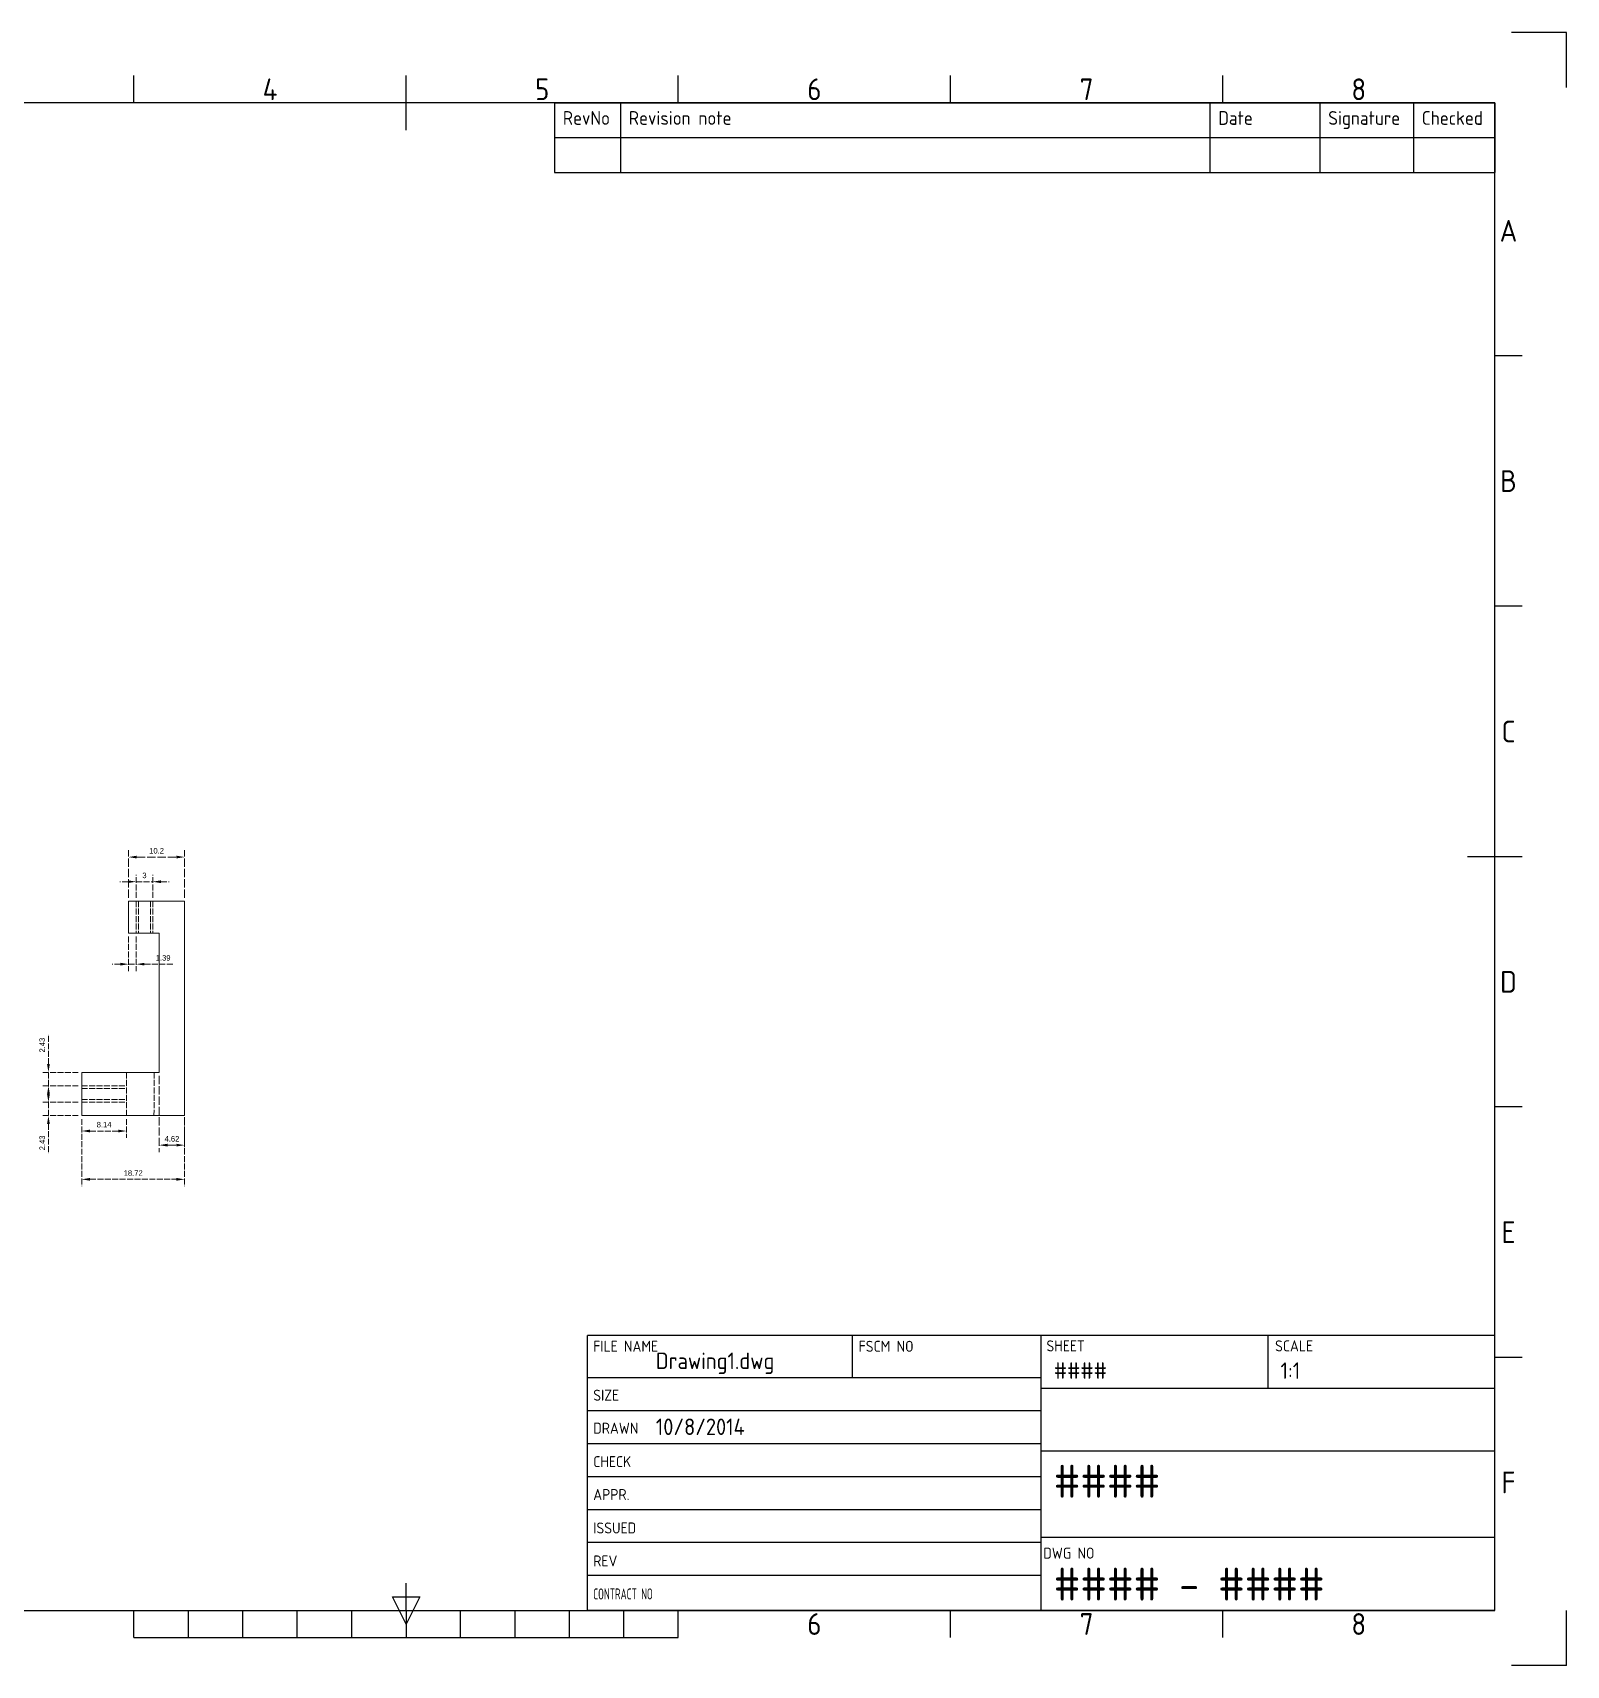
# Paper-space layout 'ISO A3 Title Block' of a CAD drawing. Header units: millimetres. Extents: x 0 to 420, y 0 to 297.
# Drawn here: x 141.1 to 420, y 0 to 297 of the extents above; entities that cross this region are included whole.
import ezdxf
from ezdxf.enums import TextEntityAlignment as Align

# ---------------------------------------------------------------- set-up
doc = ezdxf.new("R2010")
doc.units = ezdxf.units.MM
doc.header["$LTSCALE"] = 0.5
doc.linetypes.add('ACAD_ISO02W100', pattern=[15, 12, -3])
doc.layers.add('Dimensions', color=7, linetype='Continuous')
doc.layers.add('Title Block', color=7, linetype='Continuous')
doc.styles.add('ACISOTS', font='isocp.shx', dxfattribs={"height": 1})
doc.styles.add('Dimensions', font='.Helvetica Neue Desk UI.ttf')
doc.styles.add('ISO Proportional', font='isocp.shx')
doc.dimstyles.new('ISO-25', dxfattribs={"dimtxt": 1, "dimasz": 1.5, "dimexe": 1.25, "dimexo": 0.625, "dimtad": 1, "dimdsep": 46, "dimtxsty": 'Dimensions', "dimcen": 2.5, "dimclrd": 5, "dimclre": 5, "dimadec": 0, "dimazin": 0, "dimtfac": 1, "dimtmove": 0, "dimatfit": 3, "dimfxl": 1, "dimlwd": 9, "dimlwe": 9, "dimarcsym": 0})

# ---------------------------------------------------------------- blocks, each defined once
blk = doc.blocks.new('*T3')
at = {"layer": 'Title Block', "color": 0, "lineweight": -2}
for p, q in [((0, 0), (12, 0)), ((0, 0), (0, -6.33)), ((12, 0), (119.19, 0)), ((12, 0), (12, -6.33)), ((119.19, 0), (139.19, 0)), ((119.19, 0), (119.19, -6.33)), ((139.19, 0), (156.21, 0)), ((139.19, 0), (139.19, -6.33)), ((156.21, 0), (171, 0)), ((156.21, 0), (156.21, -6.33)), ((171, 0), (171, -6.33)), ((0, -6.33), (12, -6.33)), ((0, -6.33), (0, -12.67)), ((12, -6.33), (119.19, -6.33)), ((12, -6.33), (12, -12.67)), ((119.19, -6.33), (139.19, -6.33)), ((119.19, -6.33), (119.19, -12.67)), ((139.19, -6.33), (156.21, -6.33)), ((139.19, -6.33), (139.19, -12.67)), ((156.21, -6.33), (171, -6.33)), ((156.21, -6.33), (156.21, -12.67)), ((171, -6.33), (171, -12.67)), ((0, -12.67), (12, -12.67)), ((12, -12.67), (119.19, -12.67)), ((119.19, -12.67), (139.19, -12.67)), ((139.19, -12.67), (156.21, -12.67)), ((156.21, -12.67), (171, -12.67))]:
    blk.add_line(p, q, dxfattribs=at)
at = {"layer": 'Title Block', "color": 0, "char_height": 2.5, "attachment_point": 1, "style": 'ISO Proportional'}
for s, insert, width in [('RevNo', (1.5, -1.5), 9), ('Revision note', (13.5, -1.5), 104.1871), ('Date', (120.69, -1.5), 17), ('Signature', (140.69, -1.5), 14.0204), ('Checked', (157.71, -1.5), 11.7925)]:
    blk.add_mtext(s, dxfattribs=dict(at, insert=insert, width=width))
blk = doc.blocks.new('Title Block')
at = {"layer": 'Title Block'}
for p, q in [((420, 297), (410, 297)), ((420, 287), (420, 297)), ((159.5, 284.23), (159.5, 289.18)), ((209, 279.28), (209, 289.18)), ((258.5, 284.23), (258.5, 289.18)), ((308, 284.23), (308, 289.18)), ((357.5, 284.23), (357.5, 289.18)), ((407, 284.23), (11, 284.23)), ((407, 10), (407, 284.23)), ((411.95, 238.19), (407, 238.19)), ((411.95, 192.66), (407, 192.66)), ((402.05, 147.12), (411.95, 147.12)), ((411.95, 101.58), (407, 101.58)), ((407, 60), (242, 60)), ((242, 10), (242, 60)), ((290.14, 60), (290.14, 52.38)), ((324.5, 10), (324.5, 60)), ((365.75, 50.35), (365.75, 60)), ((407, 10), (407, 60)), ((411.95, 56.03), (407, 56.03)), ((242, 52.38), (324.5, 52.38)), ((407, 50.35), (324.5, 50.35)), ((242, 46.38), (324.5, 46.38)), ((242, 40.38), (324.5, 40.38)), ((324.5, 39.01), (407, 39.01)), ((242, 34.38), (324.5, 34.38)), ((242, 28.38), (324.5, 28.38)), ((242, 22.38), (324.5, 22.38)), ((324.5, 23.29), (407, 23.29)), ((209, 10), (209, 14.95)), ((242, 16.38), (324.5, 16.38)), ((206.53, 12.47), (211.47, 12.47)), ((209, 7.52), (206.53, 12.47)), ((211.47, 12.47), (209, 7.52)), ((11, 10), (407, 10)), ((159.5, 5.05), (159.5, 10)), ((169.4, 5.05), (169.4, 10)), ((179.3, 5.05), (179.3, 10)), ((189.2, 5.05), (189.2, 10)), ((199.1, 5.05), (199.1, 10)), ((209, 10), (209, 5.05)), ((218.9, 5.05), (218.9, 10)), ((228.8, 5.05), (228.8, 10)), ((238.7, 5.05), (238.7, 10)), ((407, 10), (242, 10)), ((248.6, 5.05), (248.6, 10)), ((258.5, 5.05), (258.5, 10)), ((308, 5.05), (308, 10)), ((357.5, 5.05), (357.5, 10)), ((420, 0), (420, 10)), ((159.5, 5.05), (258.5, 5.05)), ((420, 0), (410, 0))]:
    blk.add_line(p, q, dxfattribs=at)
blk.add_blockref('*T3', (236, 284.23))
at = {"layer": 'Title Block', "style": 'ISO Proportional'}
for s, p in [('4', (184.25, 286.7)), ('5', (233.75, 286.7)), ('6', (283.25, 286.7)), ('7', (332.75, 286.7)), ('8', (382.25, 286.7)), ('A', (409.48, 260.96)), ('B', (409.48, 215.43)), ('C', (409.48, 169.88)), ('D', (409.48, 124.34)), ('E', (409.48, 78.8)), ('F', (409.48, 33.27)), ('6', (283.25, 7.52)), ('7', (332.75, 7.52)), ('8', (382.25, 7.52))]:
    blk.add_text(s, height=3.96, dxfattribs=at).set_placement(p, align=Align.MIDDLE)
at = {"layer": 'Title Block', "lineweight": 25, "style": 'ACISOTS'}
for s, p in [('FILE NAME', (243.03, 57.04)), ('FSCM NO', (291.3, 57.04)), ('SHEET', (325.45, 57.11)), ('SCALE', (367.03, 57.11)), ('SIZE', (243.03, 48.14)), ('DRAWN', (243.03, 42.14)), ('CHECK', (243.03, 36.05)), ('APPR.', (243.03, 30.08)), ('ISSUED', (243.03, 23.99)), ('REV', (243.03, 17.99))]:
    blk.add_text(s, height=2, dxfattribs=at).set_placement(p)
at = {"layer": 'Title Block', "lineweight": 25, "style": 'ACISOTS', "width": 0.683519}
blk.add_text('CONTRACT NO', height=2, dxfattribs=at).set_placement((243.03, 11.99))
at = {"layer": 'Title Block', "insert": (324.88, 21.41), "char_height": 2, "width": 8.8, "attachment_point": 1, "style": 'ACISOTS'}
blk.add_mtext('DWG NO', dxfattribs=at)
at = {"layer": 'Title Block', "lineweight": 35, "style": 'ACISOTS'}
for tag, p, height in [('FILE_NAME', (254.41, 53.9), 3), ('FSCM_NO', (293.68, 53.04), 3), ('SHEET', (326.77, 52.11), 3), ('SCALE', (368.02, 52.11), 3), ('SIZE', (254.7, 48.23), 3), ('CHECK_DATE', (254.41, 41.9), 3), ('DESIGN_ACTIVITY', (328.79, 43.14), 3.5), ('CHECK_DATE', (254.7, 36.14), 3), ('CHECKED_BY', (277.96, 36.14), 3), ('SHEETNAME', (326.77, 30.48), 6), ('APPROVAL_DATE', (254.7, 30.17), 3), ('APPROVED_BY', (277.96, 30.17), 3), ('ISSUE_DATE', (254.7, 24.08), 3), ('ISSUED_BY', (277.96, 24.08), 3), ('DRAWING_SUBTITLE', (328.79, 25.44), 3), ('REVISION', (254.7, 18.08), 3), ('CONTRACT_NO', (254.7, 12.08), 3.5), ('SHEETNUMBER-NAME', (326.77, 11.76), 6)]:
    blk.add_attdef(tag, p, '', height=height, dxfattribs=at)
blk = doc.blocks.new('*D17')
at = {"layer": 'Defpoints', "color": 0, "linetype": 'ACAD_ISO02W100', "lineweight": 18, "ltscale": 0.25, "transparency": 16777216}
for p in [(168.72, 147.03), (158.52, 139), (168.72, 139)]:
    blk.add_point(p, dxfattribs=at)
at = {"layer": 'Dimensions', "color": 5, "linetype": 'ACAD_ISO02W100', "lineweight": 9, "ltscale": 0.25, "transparency": 16777216}
for p, q in [((158.52, 139.62), (158.52, 148.28)), ((160.02, 147.03), (167.22, 147.03)), ((168.72, 139.62), (168.72, 148.28))]:
    blk.add_line(p, q, dxfattribs=at)
at = {"layer": 'Dimensions', "color": 5, "linetype": 'ACAD_ISO02W100', "lineweight": 18, "ltscale": 0.25, "transparency": 16777216}
for points in [[(160.02, 147.28), (160.02, 146.78), (158.52, 147.03)], [(167.22, 147.28), (167.22, 146.78), (168.72, 147.03)]]:
    blk.add_solid(points, dxfattribs=at)
at = {"layer": 'Dimensions', "color": 0, "linetype": 'ACAD_ISO02W100', "lineweight": 15, "ltscale": 0.25, "transparency": 16777216, "insert": (163.62, 148.17), "char_height": 1, "attachment_point": 5, "style": 'Dimensions'}
blk.add_mtext('10.2', dxfattribs=at)
blk = doc.blocks.new('*D18')
at = {"layer": 'Defpoints', "color": 0, "linetype": 'ACAD_ISO02W100', "lineweight": 25, "ltscale": 0.25, "transparency": 16777216}
for p in [(164.1, 107.86), (168.72, 107.86), (168.72, 94.63)]:
    blk.add_point(p, dxfattribs=at)
at = {"layer": 'Dimensions', "color": 5, "linetype": 'ACAD_ISO02W100', "lineweight": 9, "ltscale": 0.25, "transparency": 16777216}
for p, q in [((164.1, 107.23), (164.1, 93.38)), ((168.72, 107.23), (168.72, 93.38)), ((165.6, 94.63), (167.22, 94.63))]:
    blk.add_line(p, q, dxfattribs=at)
at = {"layer": 'Dimensions', "color": 5, "linetype": 'ACAD_ISO02W100', "lineweight": 25, "ltscale": 0.25, "transparency": 16777216}
for points in [[(165.6, 94.88), (165.6, 94.38), (164.1, 94.63)], [(167.22, 94.88), (167.22, 94.38), (168.72, 94.63)]]:
    blk.add_solid(points, dxfattribs=at)
at = {"layer": 'Dimensions', "color": 0, "linetype": 'ACAD_ISO02W100', "lineweight": 15, "ltscale": 0.25, "transparency": 16777216, "insert": (166.41, 95.77), "char_height": 1, "attachment_point": 5, "style": 'Dimensions'}
blk.add_mtext('4.62', dxfattribs=at)
blk = doc.blocks.new('*D22')
at = {"layer": 'Defpoints', "color": 0, "linetype": 'ACAD_ISO02W100', "lineweight": 18, "ltscale": 0.18, "transparency": 16777216}
for p in [(158.52, 133.2), (159.91, 133.2), (159.91, 127.55)]:
    blk.add_point(p, dxfattribs=at)
at = {"layer": 'Dimensions', "color": 5, "linetype": 'ACAD_ISO02W100', "lineweight": 9, "ltscale": 0.18, "transparency": 16777216}
for p, q in [((158.52, 132.57), (158.52, 126.3)), ((159.91, 132.57), (159.91, 126.3)), ((157.02, 127.55), (155.52, 127.55)), ((158.52, 127.55), (159.91, 127.55)), ((161.41, 127.55), (166.71, 127.55))]:
    blk.add_line(p, q, dxfattribs=at)
at = {"layer": 'Dimensions', "color": 5, "linetype": 'ACAD_ISO02W100', "lineweight": 18, "ltscale": 0.18, "transparency": 16777216}
for points in [[(157.02, 127.8), (157.02, 127.3), (158.52, 127.55)], [(161.41, 127.8), (161.41, 127.3), (159.91, 127.55)]]:
    blk.add_solid(points, dxfattribs=at)
at = {"layer": 'Dimensions', "color": 0, "linetype": 'ACAD_ISO02W100', "lineweight": 18, "ltscale": 0.18, "transparency": 16777216, "insert": (164.81, 128.69), "char_height": 1, "attachment_point": 5, "style": 'Dimensions'}
blk.add_mtext('1.39', dxfattribs=at)
blk = doc.blocks.new('*D23')
at = {"layer": 'Defpoints', "color": 0, "linetype": 'ACAD_ISO02W100', "lineweight": 18, "ltscale": 0.18, "transparency": 16777216}
for p in [(162.91, 142.55), (159.91, 139), (162.91, 139)]:
    blk.add_point(p, dxfattribs=at)
at = {"layer": 'Dimensions', "color": 5, "linetype": 'ACAD_ISO02W100', "lineweight": 9, "ltscale": 0.18, "transparency": 16777216}
for p, q in [((159.91, 139.62), (159.91, 143.8)), ((162.91, 139.62), (162.91, 143.8)), ((158.41, 142.55), (156.91, 142.55)), ((159.91, 142.55), (162.91, 142.55)), ((164.41, 142.55), (165.91, 142.55))]:
    blk.add_line(p, q, dxfattribs=at)
at = {"layer": 'Dimensions', "color": 5, "linetype": 'ACAD_ISO02W100', "lineweight": 18, "ltscale": 0.18, "transparency": 16777216}
for points in [[(158.41, 142.8), (158.41, 142.3), (159.91, 142.55)], [(164.41, 142.8), (164.41, 142.3), (162.91, 142.55)]]:
    blk.add_solid(points, dxfattribs=at)
at = {"layer": 'Dimensions', "color": 0, "linetype": 'ACAD_ISO02W100', "lineweight": 18, "ltscale": 0.18, "transparency": 16777216, "insert": (161.41, 143.69), "char_height": 1, "attachment_point": 5, "style": 'Dimensions'}
blk.add_mtext('3', dxfattribs=at)
blk = doc.blocks.new('*D28')
at = {"layer": 'Defpoints', "color": 0, "linetype": 'ACAD_ISO02W100', "lineweight": 18, "ltscale": 0.18, "transparency": 16777216}
for p in [(143.95, 107.86), (150, 107.86), (150, 105.43)]:
    blk.add_point(p, dxfattribs=at)
at = {"layer": 'Dimensions', "color": 5, "linetype": 'ACAD_ISO02W100', "lineweight": 9, "ltscale": 0.18, "transparency": 16777216}
for p, q in [((143.95, 109.36), (143.95, 114.77)), ((149.38, 107.86), (142.7, 107.86)), ((143.95, 105.43), (143.95, 107.86)), ((149.38, 105.43), (142.7, 105.43)), ((143.95, 103.93), (143.95, 102.43))]:
    blk.add_line(p, q, dxfattribs=at)
at = {"layer": 'Dimensions', "color": 5, "linetype": 'ACAD_ISO02W100', "lineweight": 18, "ltscale": 0.18, "transparency": 16777216}
for points in [[(143.7, 109.36), (144.2, 109.36), (143.95, 107.86)], [(143.7, 103.93), (144.2, 103.93), (143.95, 105.43)]]:
    blk.add_solid(points, dxfattribs=at)
at = {"layer": 'Dimensions', "color": 0, "linetype": 'ACAD_ISO02W100', "lineweight": 18, "ltscale": 0.18, "transparency": 16777216, "insert": (142.81, 112.82), "char_height": 1, "attachment_point": 5, "rotation": 90, "style": 'Dimensions'}
blk.add_mtext('2.43', dxfattribs=at)
blk = doc.blocks.new('*D29')
at = {"layer": 'Defpoints', "color": 0, "linetype": 'ACAD_ISO02W100', "lineweight": 18, "ltscale": 0.18, "transparency": 16777216}
for p in [(150, 102.43), (143.95, 100), (150, 100)]:
    blk.add_point(p, dxfattribs=at)
at = {"layer": 'Dimensions', "color": 5, "linetype": 'ACAD_ISO02W100', "lineweight": 9, "ltscale": 0.18, "transparency": 16777216}
for p, q in [((143.95, 103.93), (143.95, 105.43)), ((149.38, 102.43), (142.7, 102.43)), ((143.95, 102.43), (143.95, 100)), ((149.38, 100), (142.7, 100)), ((143.95, 98.5), (143.95, 93.09))]:
    blk.add_line(p, q, dxfattribs=at)
at = {"layer": 'Dimensions', "color": 5, "linetype": 'ACAD_ISO02W100', "lineweight": 18, "ltscale": 0.18, "transparency": 16777216}
for points in [[(143.7, 103.93), (144.2, 103.93), (143.95, 102.43)], [(143.7, 98.5), (144.2, 98.5), (143.95, 100)]]:
    blk.add_solid(points, dxfattribs=at)
at = {"layer": 'Dimensions', "color": 0, "linetype": 'ACAD_ISO02W100', "lineweight": 18, "ltscale": 0.18, "transparency": 16777216, "insert": (142.81, 95.04), "char_height": 1, "attachment_point": 5, "rotation": 90, "style": 'Dimensions'}
blk.add_mtext('2.43', dxfattribs=at)
blk = doc.blocks.new('*D37')
at = {"layer": 'Defpoints', "color": 0, "linetype": 'ACAD_ISO02W100', "lineweight": 18, "ltscale": 0.18, "transparency": 16777216}
for p in [(150, 100), (158.14, 100), (158.14, 97.2)]:
    blk.add_point(p, dxfattribs=at)
at = {"layer": 'Dimensions', "color": 5, "linetype": 'ACAD_ISO02W100', "lineweight": 9, "ltscale": 0.18, "transparency": 16777216}
for p, q in [((150, 99.38), (150, 95.95)), ((158.14, 99.38), (158.14, 95.95)), ((151.5, 97.2), (156.64, 97.2))]:
    blk.add_line(p, q, dxfattribs=at)
at = {"layer": 'Dimensions', "color": 5, "linetype": 'ACAD_ISO02W100', "lineweight": 18, "ltscale": 0.18, "transparency": 16777216}
for points in [[(151.5, 97.45), (151.5, 96.95), (150, 97.2)], [(156.64, 97.45), (156.64, 96.95), (158.14, 97.2)]]:
    blk.add_solid(points, dxfattribs=at)
at = {"layer": 'Dimensions', "color": 0, "linetype": 'ACAD_ISO02W100', "lineweight": 18, "ltscale": 0.18, "transparency": 16777216, "insert": (154.07, 98.35), "char_height": 1, "attachment_point": 5, "style": 'Dimensions'}
blk.add_mtext('8.14', dxfattribs=at)
blk = doc.blocks.new('*D38')
at = {"layer": 'Defpoints', "color": 0, "linetype": 'ACAD_ISO02W100', "lineweight": 18, "ltscale": 0.18, "transparency": 16777216}
for p in [(150, 100), (168.72, 100), (168.72, 88.41)]:
    blk.add_point(p, dxfattribs=at)
at = {"layer": 'Dimensions', "color": 5, "linetype": 'ACAD_ISO02W100', "lineweight": 9, "ltscale": 0.18, "transparency": 16777216}
for p, q in [((150, 99.38), (150, 87.16)), ((168.72, 99.38), (168.72, 87.16)), ((151.5, 88.41), (167.22, 88.41))]:
    blk.add_line(p, q, dxfattribs=at)
at = {"layer": 'Dimensions', "color": 5, "linetype": 'ACAD_ISO02W100', "lineweight": 18, "ltscale": 0.18, "transparency": 16777216}
for points in [[(151.5, 88.66), (151.5, 88.16), (150, 88.41)], [(167.22, 88.66), (167.22, 88.16), (168.72, 88.41)]]:
    blk.add_solid(points, dxfattribs=at)
at = {"layer": 'Dimensions', "color": 0, "linetype": 'ACAD_ISO02W100', "lineweight": 18, "ltscale": 0.18, "transparency": 16777216, "insert": (159.36, 89.55), "char_height": 1, "attachment_point": 5, "style": 'Dimensions'}
blk.add_mtext('18.72', dxfattribs=at)

psp = doc.layouts.new('ISO A3 Title Block')

# ---------------------------------------------------------------- linework, layer by layer
at = {"lineweight": 15}
for p, q in [((168.72, 139), (158.52, 139)), ((158.52, 139), (158.52, 133.2)), ((168.72, 100), (168.72, 139)), ((158.52, 133.2), (164.1, 133.2)), ((164.1, 133.2), (164.1, 107.86)), ((164.1, 107.86), (150, 107.86)), ((150, 107.86), (150, 100)), ((150, 100), (168.72, 100))]:
    psp.add_line(p, q, dxfattribs=at)
at = {"layer": 'Dimensions', "linetype": 'ACAD_ISO02W100', "lineweight": 15, "ltscale": 0.18}
for p, q in [((159.91, 139), (159.91, 133.2)), ((162.91, 139), (162.91, 133.2))]:
    psp.add_line(p, q, dxfattribs=at)
at = {"layer": 'Dimensions', "linetype": 'ACAD_ISO02W100', "lineweight": 9, "ltscale": 0.18}
for p, q in [((160.296, 139), (160.296, 133.2)), ((162.508, 139), (162.508, 133.2))]:
    psp.add_line(p, q, dxfattribs=at)
at = {"layer": 'Dimensions', "linetype": 'ACAD_ISO02W100', "lineweight": 18, "ltscale": 0.18}
for p, q in [((158.14, 100), (158.14, 107.86)), ((163.14, 100), (163.173, 107.86)), ((150, 105.43), (158.14, 105.43)), ((150, 104.93), (158.14, 104.93)), ((150, 102.93), (158.14, 102.93)), ((150, 102.43), (158.16, 102.43)), ((150, 102.43), (158.14, 102.43))]:
    psp.add_line(p, q, dxfattribs=at)

# ---------------------------------------------------------------- block references
ref = psp.add_blockref('Title Block', (0, 0))
ref.add_attrib('SHEETNAME', '####', (326.775, 30.475), dxfattribs={"layer": 'Title Block', "lineweight": 35, "height": 6, "style": 'ACISOTS'})
ref.add_attrib('SHEETNUMBER-NAME', '#### - ####', (326.775, 11.765), dxfattribs={"layer": 'Title Block', "lineweight": 35, "height": 6, "style": 'ACISOTS'})
ref.add_attrib('SCALE', '1:1', (368.025, 52.113), dxfattribs={"layer": 'Title Block', "lineweight": 35, "height": 3, "style": 'ACISOTS'})
ref.add_attrib('SHEET', '####', (326.775, 52.113), dxfattribs={"layer": 'Title Block', "lineweight": 35, "height": 3, "style": 'ACISOTS'})
ref.add_attrib('FILE_NAME', 'Drawing1.dwg', (254.412, 53.895), dxfattribs={"layer": 'Title Block', "lineweight": 35, "height": 3, "style": 'ACISOTS'})
ref.add_attrib('CHECK_DATE', '10/8/2014', (254.412, 41.895), dxfattribs={"layer": 'Title Block', "lineweight": 35, "height": 3, "style": 'ACISOTS'})

# ---------------------------------------------------------------- dimensions: what is measured, and where the dimension line sits
at = {"layer": 'Dimensions', "linetype": 'ACAD_ISO02W100', "lineweight": 15, "ltscale": 0.25}
for base, p1, p2, picture, middle in [((168.72, 147.029), (158.52, 139), (168.72, 139), '*D17', (163.62, 148.172)), ((168.72, 94.631), (164.1, 107.86), (168.72, 107.86), '*D18', (166.41, 95.774))]:
    dim = psp.add_linear_dim(base=base, p1=p1, p2=p2, dimstyle='ISO-25', dxfattribs=at)
    dim.commit()
    dim.dimension.update_dxf_attribs({"geometry": picture, "text_midpoint": middle})
at = {"layer": 'Dimensions', "linetype": 'ACAD_ISO02W100', "lineweight": 18, "ltscale": 0.18}
for base, p1, p2, picture, middle in [((162.91, 142.548), (159.91, 139), (162.91, 139), '*D23', (161.41, 143.691)), ((159.91, 127.55), (158.52, 133.2), (159.91, 133.2), '*D22', (164.81, 128.693)), ((158.14, 97.204), (150, 100), (158.14, 100), '*D37', (154.07, 98.347)), ((168.72, 88.409), (150, 100), (168.72, 100), '*D38', (159.36, 89.553))]:
    dim = psp.add_linear_dim(base=base, p1=p1, p2=p2, dimstyle='ISO-25', dxfattribs=at)
    dim.commit()
    dim.dimension.update_dxf_attribs({"geometry": picture, "text_midpoint": middle})
for base, p1, p2, picture, middle in [((143.954, 107.86), (150, 105.43), (150, 107.86), '*D28', (142.81, 112.816)), ((143.954, 100), (150, 102.43), (150, 100), '*D29', (142.81, 95.044))]:
    dim = psp.add_linear_dim(base=base, p1=p1, p2=p2, angle=90, dimstyle='ISO-25', dxfattribs=at)
    dim.commit()
    dim.dimension.update_dxf_attribs({"geometry": picture, "text_midpoint": middle})

doc.saveas('drawing.dxf')
